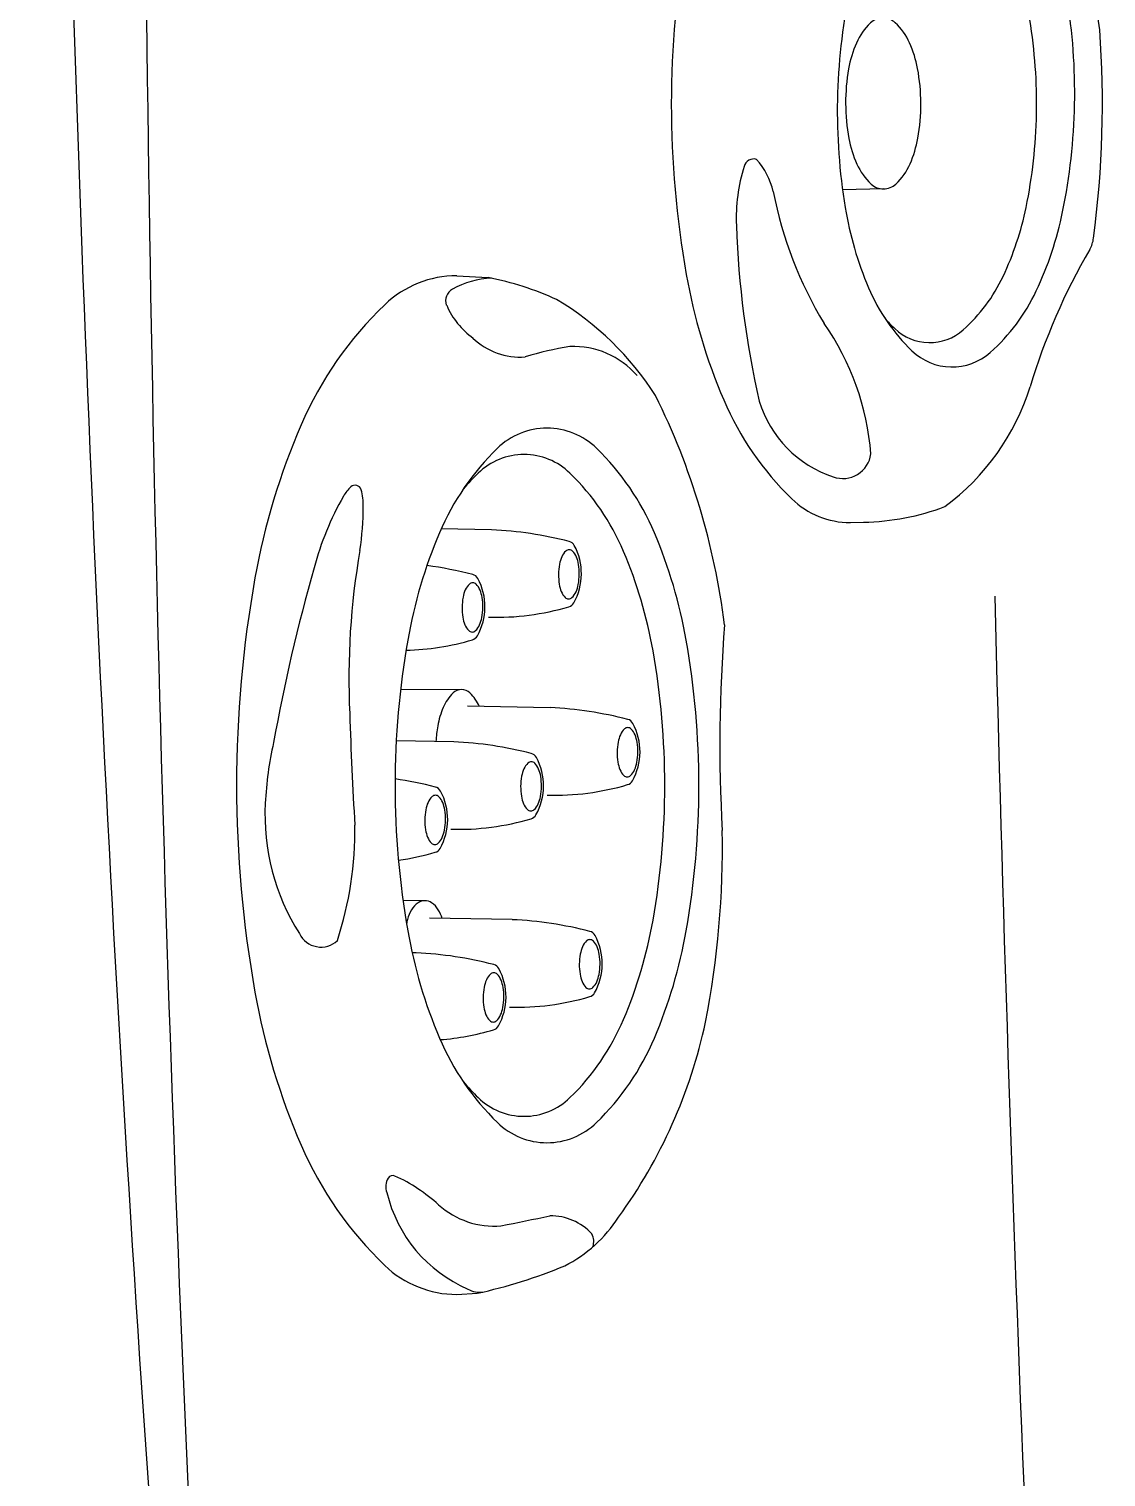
# Model space of a CAD drawing. Extents: x 403 to 503, y 484 to 635.
# Drawn here: x 412.73 to 418.64, y 532.31 to 540.27 of the extents above; entities that cross this region are included whole.
import ezdxf

# ---------------------------------------------------------------- set-up
doc = ezdxf.new("R2010")
doc.units = 0
doc.header["$MEASUREMENT"] = 0
for name, color, linetype in [('1', 4, 'Continuous'), ('DIM', 3, 'Continuous'), ('SPA', 2, 'Continuous')]:
    doc.layers.add(name, color=color, linetype=linetype)

# ---------------------------------------------------------------- blocks, each defined once
blk = doc.blocks.new('JET-HSS-Standard')
at = {"layer": '1', "color": 2}
for p, q in [((0.9838, 2.3), (1.2802, 2.2819)), ((1.1624, 0.474), (0.9524, 0.4719)), ((1.1661, -0.4662), (0.9409, -0.4712)), ((0.9838, -2.3), (1.0564, -2.2984))]:
    blk.add_line(p, q, dxfattribs=at)
blk.add_lwpolyline([(0.9838, 2.3, 0.194738), (0.6622, 2.1698, 0.099647), (0.2882, 1.6263, 0.057272), (0.0823, 0.9358, 0.043868), (0, 0, 0.043868), (0.0823, -0.9358, 0.057272), (0.2882, -1.6263, 0.099647), (0.6622, -2.1698, 0.194738), (0.9838, -2.3, 0.194738)], format="xyb", dxfattribs=at)
for points in [[(1.5358, -1.4446, 0.188918), (1.7526, -1.3645, 0.101146), (2.0048, -1.0271, 0.059435), (2.1497, -0.5916, 0.045845), (2.2156, -0.0012, 0.045845), (2.1728, 0.5914, 0.059435), (2.0448, 1.0322, 0.101146), (1.806, 1.3791, 0.188918), (1.5924, 1.4676, 0.188918), (1.3756, 1.3875, 0.101146), (1.1234, 1.0501, 0.059435), (0.9784, 0.6147, 0.045845), (0.9126, 0.0242, 0.045845), (0.9554, -0.5684, 0.059435), (1.0834, -1.0092, 0.101146), (1.3222, -1.3561, 0.188918)], [(1.1661, -0.4662, 0.191184), (1.234, -0.439, 0.100578), (1.3118, -0.328, 0.058587), (1.3545, -0.1865, 0.045064), (1.371, 0.0047, 0.045064), (1.353, 0.1957, 0.058587), (1.3091, 0.3369, 0.100578), (1.2305, 0.4473, 0.191184), (1.1624, 0.474, 0.191184), (1.0945, 0.4467, 0.100578), (1.0168, 0.3357, 0.058587), (0.9741, 0.1942, 0.045064), (0.9576, 0.0031, 0.045064), (0.9756, -0.188, 0.058587), (1.0195, -0.3291, 0.100578), (1.098, -0.4395, 0.191184)]]:
    blk.add_lwpolyline(points, format="xyb", close=True, dxfattribs=at)
at = {"layer": '1', "color": 3}
for points in [[(1.414, -1.311, 0.188918), (1.603, -1.2411, 0.101146), (1.8228, -0.9471, 0.059435), (1.9491, -0.5676, 0.045845), (2.0065, -0.0529, 0.045845), (1.9692, 0.4635, 0.059435), (1.8577, 0.8477, 0.101146), (1.6495, 1.1501, 0.188918), (1.4634, 1.2272, 0.188918), (1.2744, 1.1574, 0.101146), (1.0546, 0.8633, 0.010554), (1.0256, 0.7982, 0.045845)], [(1.1723, -1.1755, 0.021992), (1.2279, -1.2338, 0.188918), (1.414, -1.311, 0.188918)]]:
    blk.add_lwpolyline(points, format="xyb", dxfattribs=at)
at = {"layer": '1', "color": 2}
for centre, radius, start, end in [((1.2541, 1.6133), 0.6691, 40.77565, 87.75995), ((1.6337, 1.9407), 0.1679, 15.68498, 40.77565), ((5.1745, 2.9349), 3.5099, 195.68498, 210.81775), ((-0.6516, -0.0012), 3.0334, 7.77612, 22.03331), ((-3.2837, 0.004), 5.6521, 352.47286, 4.11212), ((2.1532, -0.7145), 0.1679, 329.90404, 352.47286), ((5.3779, -2.5834), 3.5592, 149.90404, 163.18483), ((0.7289, -1.1667), 1.3009, 306.49977, 342.69061), ((1.0257, -0.9378), 1.361, 271.29259, 290.51727)]:
    blk.add_arc(centre, radius, start, end, dxfattribs=at)
at = {"layer": '1', "color": 3}
for centre, radius, start, end in [((1.7243, 1.0252), 1.349, 122.16897, 142.43552), ((1.1834, 1.8467), 0.3663, 80.8518, 118.96247), ((0.568, 2.4306), 0.7597, 322.26635, 339.39398), ((1.2353, 2.1649), 0.0439, 357.83411, 81.7245), ((4.5622, 0.1322), 3.857, 151.61636, 164.66232), ((1.2583, 1.1951), 0.8888, 132.7569, 196.30256), ((0.0948, 1.4386), 0.8007, 312.57537, 339.05229), ((0.5826, 1.0083), 0.1881, 199.47515, 259.1487), ((0.5666, 0.925), 0.1033, 259.1487, 312.57537), ((0.4531, -0.3553), 0.0541, 73.58712, 165.66265), ((0.1602, -0.5755), 0.411, 13.29258, 41.4318), ((1.2874, -0.6249), 0.9307, 162.29877, 182.61808), ((2.7308, -0.0601), 2.211, 190.97373, 211.20979), ((5.4173, -0.4995), 5.0624, 181.90158, 192.94063), ((-0.3427, -2.0335), 1.4433, 4.40009, 34.99068), ((1.0851, -1.4508), 0.6287, 196.86234, 251.90472), ((0.9429, -1.9029), 0.1548, 249.9578, 352.6608)]:
    blk.add_arc(centre, radius, start, end, dxfattribs=at)
blk = doc.blocks.new('JET-HSS-Gatling')
at = {"layer": '1', "color": 2}
for p, q in [((1.2106, 2.8), (1.3818, 2.7892)), ((1.2106, -2.8), (1.3218, -2.7936))]:
    blk.add_line(p, q, dxfattribs=at)
at = {"layer": '1', "color": 3}
for p, q in [((1.4006, 1.4034), (1.1242, 1.408)), ((1.2354, 0.5252), (0.9005, 0.5228)), ((1.7225, 0.4254), (1.2682, 0.4329)), ((1.1928, 0.238), (0.8771, 0.2432)), ((1.0344, -0.6359), (0.9142, -0.6349)), ((1.5147, -0.7399), (1.0604, -0.7325)), ((0.9865, -0.9222), (0.9644, -0.9219))]:
    blk.add_line(p, q, dxfattribs=at)
at = {"layer": '1', "color": 2}
blk.add_lwpolyline([(1.2106, 2.8, 0.193348), (0.8139, 2.6406, 0.100017), (0.3546, 1.9799, 0.057784), (0.1012, 1.1389, 0.044332), (0, 0, 0.044332), (0.1012, -1.1389, 0.057784), (0.3546, -1.9799, 0.100017), (0.8139, -2.6406, 0.193348), (1.2106, -2.8, 0.193348)], format="xyb", dxfattribs=at)
blk.add_lwpolyline([(2.5396, -0.002, 0.043581), (2.4698, 0.7973, 0.056954), (2.2952, 1.3868, 0.099412), (1.9774, 1.8512, 0.195606), (1.7051, 1.962, 0.195606), (1.4327, 1.8512, 0.099412), (1.115, 1.3868, 0.056954), (0.9403, 0.7973, 0.043581), (0.8705, -0.002, 0.043581), (0.9403, -0.8014, 0.056954), (1.115, -1.3908, 0.099412), (1.4327, -1.8553, 0.195606), (1.7051, -1.9661, 0.195606), (1.9774, -1.8553, 0.099412), (2.2952, -1.3908, 0.056954), (2.4698, -0.8014, 0.043581)], format="xyb", close=True, dxfattribs=at)
at = {"layer": '1', "color": 3}
for points in [[(2.3523, -0.002, 0.043581), (2.2876, 0.7382, 0.056954), (2.1259, 1.2842, 0.099412), (1.8316, 1.7143, 0.195606), (1.5794, 1.817, 0.195606), (1.3271, 1.7143, 0.022381), (1.2461, 1.628, 0.056954)], [(1.2354, 0.5252, 0.196601), (1.1892, 0.5063, 0.099139), (1.135, 0.4266, 0.056591), (1.1053, 0.3256, 0.027173), (1.0951, 0.2396, 0.043254)], [(1.3336, 0.4318, 0.093296), (1.2817, 0.5063, 0.196601), (1.2354, 0.5252, 0.196601)], [(1.2461, -1.632, 0.022381), (1.3271, -1.7184, 0.195606), (1.5794, -1.821, 0.195606), (1.8316, -1.7184, 0.099412), (2.1259, -1.2883, 0.056954), (2.2876, -0.7423, 0.043581), (2.3523, -0.002, 0.043581)], [(1.1293, -0.7336, 0.069632), (1.1083, -0.6856, 0.107057), (1.0713, -0.6471, 0.149849), (1.0344, -0.6359, 0.149849), (0.9976, -0.6473, 0.107057), (0.9608, -0.686, 0.075377), (0.9389, -0.7383, 0.023026), (0.9338, -0.7634, 0.062151)]]:
    blk.add_lwpolyline(points, format="xyb", dxfattribs=at)
for points in [[(1.8238, 1.0229, 0.196744), (1.8425, 1.0303, 0.0991), (1.8647, 1.0621, 0.056539), (1.8771, 1.1026, 0.043208), (1.8826, 1.1576, 0.043208), (1.8785, 1.2128, 0.056539), (1.867, 1.2536, 0.0991), (1.8457, 1.286, 0.196744), (1.8272, 1.2938, 0.196744), (1.8085, 1.2864, 0.0991), (1.7864, 1.2546, 0.056539), (1.7739, 1.2141, 0.043208), (1.7685, 1.159, 0.043208), (1.7726, 1.1038, 0.056539), (1.784, 1.0631, 0.0991), (1.8054, 1.0307, 0.196744)], [(1.2941, 0.8413, 0.196744), (1.3127, 0.8487, 0.0991), (1.3349, 0.8805, 0.056539), (1.3473, 0.921, 0.043208), (1.3528, 0.9761, 0.043208), (1.3487, 1.0313, 0.056539), (1.3373, 1.0721, 0.0991), (1.3159, 1.1044, 0.196744), (1.2974, 1.1123, 0.196744), (1.2787, 1.1049, 0.0991), (1.2566, 1.0731, 0.056539), (1.2441, 1.0326, 0.043208), (1.2387, 0.9775, 0.043208), (1.2428, 0.9223, 0.056539), (1.2542, 0.8815, 0.0991), (1.2756, 0.8492, 0.196744)], [(2.1458, 0.0449, 0.196744), (2.1645, 0.0523, 0.0991), (2.1866, 0.0841, 0.056539), (2.1991, 0.1246, 0.043208), (2.2045, 0.1796, 0.043208), (2.2004, 0.2349, 0.056539), (2.189, 0.2756, 0.0991), (2.1676, 0.308, 0.196744), (2.1492, 0.3158, 0.196744), (2.1305, 0.3084, 0.0991), (2.1083, 0.2766, 0.056539), (2.0959, 0.2361, 0.043208), (2.0904, 0.1811, 0.043208), (2.0945, 0.1259, 0.056539), (2.106, 0.0851, 0.0991), (2.1273, 0.0527, 0.196744)], [(1.616, -0.1425, 0.196744), (1.6347, -0.1351, 0.0991), (1.6569, -0.1033, 0.056539), (1.6693, -0.0628, 0.043208), (1.6748, -0.0078, 0.043208), (1.6707, 0.0475, 0.056539), (1.6592, 0.0882, 0.0991), (1.6379, 0.1206, 0.196744), (1.6194, 0.1284, 0.196744), (1.6007, 0.121, 0.0991), (1.5785, 0.0892, 0.056539), (1.5661, 0.0487, 0.043208), (1.5606, -0.0063, 0.043208), (1.5647, -0.0615, 0.056539), (1.5762, -0.1023, 0.0991), (1.5975, -0.1347, 0.196744)], [(1.0892, -0.327, 0.196744), (1.1079, -0.3196, 0.0991), (1.13, -0.2878, 0.056539), (1.1424, -0.2473, 0.043208), (1.1479, -0.1922, 0.043208), (1.1438, -0.137, 0.056539), (1.1324, -0.0962, 0.0991), (1.111, -0.0639, 0.196744), (1.0925, -0.0561, 0.196744), (1.0738, -0.0634, 0.0991), (1.0517, -0.0952, 0.056539), (1.0393, -0.1357, 0.043208), (1.0338, -0.1908, 0.043208), (1.0379, -0.246, 0.056539), (1.0493, -0.2868, 0.0991), (1.0707, -0.3191, 0.196744)], [(1.938, -1.1205, 0.196744), (1.9567, -1.1131, 0.0991), (1.9788, -1.0813, 0.056539), (1.9913, -1.0408, 0.043208), (1.9967, -0.9857, 0.043208), (1.9926, -0.9305, 0.056539), (1.9812, -0.8897, 0.0991), (1.9598, -0.8574, 0.196744), (1.9413, -0.8496, 0.196744), (1.9227, -0.857, 0.0991), (1.9005, -0.8888, 0.056539), (1.8881, -0.9292, 0.043208), (1.8826, -0.9843, 0.043208), (1.8867, -1.0395, 0.056539), (1.8981, -1.0803, 0.0991), (1.9195, -1.1127, 0.196744)], [(1.4097, -1.3028, 0.196744), (1.4284, -1.2954, 0.0991), (1.4506, -1.2636, 0.056539), (1.463, -1.2231, 0.043208), (1.4685, -1.168, 0.043208), (1.4644, -1.1128, 0.056539), (1.4529, -1.072, 0.0991), (1.4316, -1.0397, 0.196744), (1.4131, -1.0319, 0.196744), (1.3944, -1.0392, 0.0991), (1.3723, -1.071, 0.056539), (1.3598, -1.1115, 0.043208), (1.3544, -1.1666, 0.043208), (1.3585, -1.2218, 0.056539), (1.3699, -1.2626, 0.0991), (1.3913, -1.2949, 0.196744)]]:
    blk.add_lwpolyline(points, format="xyb", close=True, dxfattribs=at)
at = {"layer": '1', "color": 2}
for centre, radius, start, end in [((1.0651, 1.1491), 1.6704, 65.48409, 79.07126), ((0.8992, 1.2407), 1.6667, 32.68174, 58.97257), ((-1.2459, 0.3869), 3.9577, 7.17159, 26.3033), ((11.0061, 0.2211), 8.3514, 175.46797, 183.23083), ((-2.3897, -0.3414), 5.0585, 349.03634, 1.04034), ((-0.1996, -0.7077), 2.8392, 324.02263, 347.88776), ((1.4576, -1.9634), 0.7617, 296.93678, 327.22792), ((0.7399, -0.1024), 2.7534, 282.20166, 292.70587)]:
    blk.add_arc(centre, radius, start, end, dxfattribs=at)
at = {"layer": '1', "color": 3}
for centre, radius, start, end in [((1.2253, 2.6604), 0.077, 120.89093, 197.27511), ((1.4178, 2.3033), 0.4826, 92.09999, 118.73934), ((1.5357, 2.7973), 0.4134, 202.73264, 235.29786), ((1.5579, 2.7284), 0.3756, 226.25021, 274.18692), ((2.076, 0.7729), 1.6552, 98.49514, 107.24134), ((1.8525, 1.9531), 0.4574, 40.55621, 92.63843), ((0.7795, 1.4778), 0.2217, 133.30055, 150.1209), ((0.6513, 1.6139), 0.0347, 15.65361, 133.30055), ((0.4077, 1.5457), 0.2876, 357.22969, 15.65361), ((2.0232, 0.7695), 1.6529, 150.30775, 165.10287), ((-0.7236, 1.5133), 1.4188, 350.94439, 0.74437), ((1.2989, -0.7114), 2.1173, 75.56314, 87.24831), ((4.7219, 0.588), 4.1049, 170.15339, 182.72937), ((1.8155, 1.2953), 0.0452, 28.23137, 75.56314), ((1.5667, 1.1617), 0.3276, 330.72398, 28.23137), ((10.0383, -1.5372), 9.9931, 164.13598, 169.79622), ((0.7692, -0.8929), 2.1173, 75.56314, 82.49398), ((1.2858, 1.1137), 0.0452, 28.23137, 75.56314), ((1.037, 0.9801), 0.3276, 330.72398, 28.23137), ((1.4242, 2.3347), 1.4127, 268.37603, 286.51863), ((1.8131, 1.0236), 0.0452, 286.51863, 330.72398), ((0.8945, 2.1531), 1.4127, 271.47318, 286.51863), ((1.2833, 0.8421), 0.0452, 286.51863, 330.72398), ((1.6209, -1.6894), 2.1173, 75.56314, 87.24831), ((21.7601, 1.052), 21.1488, 181.78669, 183.45121), ((2.1375, 0.3173), 0.0452, 28.23137, 75.56314), ((1.8887, 0.1837), 0.3276, 330.72398, 28.23137), ((2.0978, -0.1969), 1.9427, 167.21379, 177.12928), ((1.0911, -1.8768), 2.1173, 75.56314, 87.24831), ((1.6077, 0.1299), 0.0452, 28.23137, 75.56314), ((1.3589, -0.0037), 0.3276, 330.72398, 28.23137), ((0.5643, -2.0612), 2.1173, 75.56314, 81.67922), ((1.7462, 1.3567), 1.4127, 268.37603, 286.51863), ((2.135, 0.0456), 0.0452, 286.51863, 330.72398), ((1.0809, -0.0546), 0.0452, 28.23137, 75.56314), ((0.8321, -0.1882), 0.3276, 330.72398, 28.23137), ((1.3763, -0.1639), 1.2205, 176.98153, 212.33932), ((-1.3, -0.2508), 1.9499, 341.94354, 0.87078), ((1.2164, 1.1693), 1.4127, 268.37603, 286.51863), ((1.6052, -0.1418), 0.0452, 286.51863, 330.72398), ((0.6896, 0.9848), 1.4127, 278.11348, 286.51863), ((1.0784, -0.3263), 0.0452, 286.51863, 330.72398), ((1.4131, -2.8548), 2.1173, 75.56314, 87.24831), ((0.4639, -0.758), 0.1325, 206.32798, 312.80037), ((1.9297, -0.8481), 0.0452, 28.23137, 75.56314), ((1.6809, -0.9817), 0.3276, 330.72398, 28.23137), ((0.8848, -3.037), 2.1173, 75.56314, 87.24831), ((1.4014, -1.0304), 0.0452, 28.23137, 75.56314), ((1.1526, -1.164), 0.3276, 330.72398, 28.23137), ((1.5384, 0.1913), 1.4127, 268.37603, 286.51863), ((1.9272, -1.1198), 0.0452, 286.51863, 330.72398), ((1.0101, 0.009), 1.4127, 274.40643, 286.51863), ((1.399, -1.3021), 0.0452, 286.51863, 330.72398), ((0.8579, -2.1758), 0.0292, 65.85789, 148.20129), ((0.5059, -2.9611), 0.8898, 47.24927, 65.85789), ((0.9096, -2.2078), 0.09, 148.20129, 201.19122), ((1.5789, -2.06), 0.7746, 193.4651, 246.50179), ((1.4143, -1.969), 0.4553, 228.05257, 274.80172), ((-1.8892, 14.648), 17.3947, 281.07556, 281.98071), ((1.7245, -2.6776), 0.3098, 42.73391, 90.52608), ((1.873, -2.5089), 0.0893, 340.77721, 27.68484), ((1.3345, -2.6593), 0.1283, 239.86541, 281.11875)]:
    blk.add_arc(centre, radius, start, end, dxfattribs=at)
blk = doc.blocks.new('TRICKLER')
at = {"layer": '1', "linetype": 'Continuous'}
for points in [[(1.4693, -6.7607, -0.000001), (1.4663, -6.7097, -0.000001), (1.4633, -6.6587, -0.000001), (1.4603, -6.6077, -0.000001), (1.4572, -6.5567, -0.000001), (1.4542, -6.5057, -0.000001), (1.4512, -6.4547, -0.000001), (1.4482, -6.4038, -0.000001), (1.4452, -6.3528, 0), (1.4422, -6.3018, 0), (1.4392, -6.2508, 0), (1.4361, -6.1998, 0), (1.4331, -6.1488, 0), (1.4301, -6.0978, 0), (1.4271, -6.0468, 0), (1.4241, -5.9959, 0), (1.4211, -5.9449, 0), (1.4181, -5.8939, 0), (1.415, -5.8429, 0), (1.412, -5.7919)], [(1.409, -5.7409, 0), (1.406, -5.6899, 0), (1.403, -5.6389, 0), (1.4, -5.5879, 0), (1.397, -5.537, 0), (1.3939, -5.486, 0), (1.3909, -5.435, 0), (1.3879, -5.384, 0), (1.3849, -5.333, 0), (1.3819, -5.282, 0), (1.3789, -5.231, 0), (1.3759, -5.18, 0), (1.3729, -5.1291, 0), (1.3698, -5.0781, 0), (1.3668, -5.0271, 0), (1.3638, -4.9761, 0), (1.3608, -4.9251, 0), (1.3578, -4.8741, 0), (1.3548, -4.8231, 0), (1.3518, -4.7721, 0), (1.3487, -4.7211, 0), (1.3457, -4.6702, 0), (1.3427, -4.6192, 0), (1.3397, -4.5682, 0), (1.3367, -4.5172, 0), (1.3337, -4.4662, 0), (1.3307, -4.4152, 0), (1.3277, -4.3642, 0), (1.3246, -4.3132, 0), (1.3216, -4.2623, 0), (1.3186, -4.2113, 0), (1.3156, -4.1603, 0), (1.3126, -4.1093, 0), (1.3096, -4.0583, 0), (1.3066, -4.0073, 0), (1.3035, -3.9563, 0), (1.3005, -3.9053, 0), (1.2975, -3.8543, 0), (1.2945, -3.8034, 0), (1.2915, -3.7524, 0), (1.2885, -3.7014, 0), (1.2855, -3.6504, 0), (1.2824, -3.5994, 0), (1.2794, -3.5484, 0), (1.2764, -3.4974, 0), (1.2734, -3.4464, 0), (1.2704, -3.3955, 0), (1.2674, -3.3445, 0), (1.2644, -3.2935, 0), (1.2614, -3.2425, 0), (1.2583, -3.1915, 0), (1.2553, -3.1405, 0), (1.2523, -3.0895, 0), (1.2493, -3.0385, 0), (1.2463, -2.9875, 0), (1.2433, -2.9366, 0), (1.2403, -2.8856, 0), (1.2372, -2.8346, 0), (1.2342, -2.7836, 0), (1.2312, -2.7326, 0), (1.2282, -2.6816, 0), (1.2252, -2.6306, 0), (1.2222, -2.5796, 0), (1.2192, -2.5287, 0), (1.2161, -2.4777, 0), (1.2131, -2.4267, 0), (1.2101, -2.3757, 0), (1.2071, -2.3247, 0), (1.2041, -2.2737, 0), (1.2011, -2.2227, 0), (1.1981, -2.1717, 0), (1.195, -2.1208, 0), (1.192, -2.0698, 0), (1.189, -2.0188, 0), (1.186, -1.9678, 0), (1.183, -1.9168, 0), (1.18, -1.8658, 0), (1.177, -1.8148, 0), (1.1739, -1.7638, 0), (1.1709, -1.7128, 0), (1.1679, -1.6619, 0), (1.1649, -1.6109, 0), (1.1619, -1.5599, 0), (1.1589, -1.5089, 0), (1.1559, -1.4579, 0), (1.1528, -1.4069, 0), (1.1498, -1.3559, 0), (1.1468, -1.3049, 0), (1.1438, -1.254, 0), (1.1408, -1.203, 0), (1.1378, -1.152, 0), (1.1348, -1.101, 0), (1.1317, -1.05, 0), (1.1287, -0.999, 0), (1.1257, -0.948, 0), (1.1227, -0.897, 0), (1.1197, -0.846, 0), (1.1167, -0.7951, 0), (1.1137, -0.7441, 0), (1.1106, -0.6931, 0), (1.109, -0.6655, 0)]]:
    blk.add_lwpolyline(points, format="xyb", dxfattribs=at)
at = {"layer": '1', "color": 3, "linetype": 'Continuous'}
blk.add_lwpolyline([(1.4658, -2.6231, -0.000007), (1.4643, -2.5788, -0.000003), (1.4628, -2.5344, 0.000001), (1.4613, -2.49, 0.000005), (1.4598, -2.4456, 0.000009), (1.4583, -2.4012, 0.000013), (1.4568, -2.3568, 0.000016), (1.4553, -2.3124, 0.000021), (1.4538, -2.268, 0.000024), (1.4523, -2.2236, 0.000028), (1.4508, -2.1793, 0.000032), (1.4492, -2.1349, 0.000038), (1.4477, -2.0904, 0.00004), (1.4462, -2.0461, 0.00004), (1.4446, -2.0021, 0.000049), (1.4431, -1.9573, 0.000067), (1.4414, -1.9115, 0.000051), (1.4399, -1.8685, 0.000011), (1.4385, -1.8297, 0.000085), (1.4367, -1.7798, 0.000163), (1.4339, -1.7029, 0.000081), (1.4302, -1.6022, 0.000042)], format="xyb", dxfattribs=at)
blk = doc.blocks.new('2004GRANDEE')
at = {"layer": 'SPA', "color": 2}
for centre, radius, start, end in [((253.7267, 43.1845), 243.5484, 179.303117, 184.418584), ((221.8389, 47.0735), 212.1497, 180.720387, 186.129533), ((322.477, 44.7348), 307.7151, 181.405396, 183.285147)]:
    blk.add_arc(centre, radius, start, end, dxfattribs=at)
at = {"layer": '1'}
for name, p in [('JET-HSS-Standard', (13.0773, 39.8929)), ('JET-HSS-Standard', (13.0773, 39.8929)), ('JET-HSS-Gatling', (10.6893, 36.1499)), ('JET-HSS-Gatling', (10.6893, 36.1499))]:
    blk.add_blockref(name, p, dxfattribs=at)
at = {"layer": 'DIM', "rotation": 6.284303851907529}
blk.add_blockref('TRICKLER', (6.4547, 34.4221), dxfattribs=at)

msp = doc.modelspace()

# ---------------------------------------------------------------- block references
at = {"layer": '1'}
msp.add_blockref('2004GRANDEE', (403.1761, 499.9618), dxfattribs=at)

doc.saveas('drawing.dxf')
